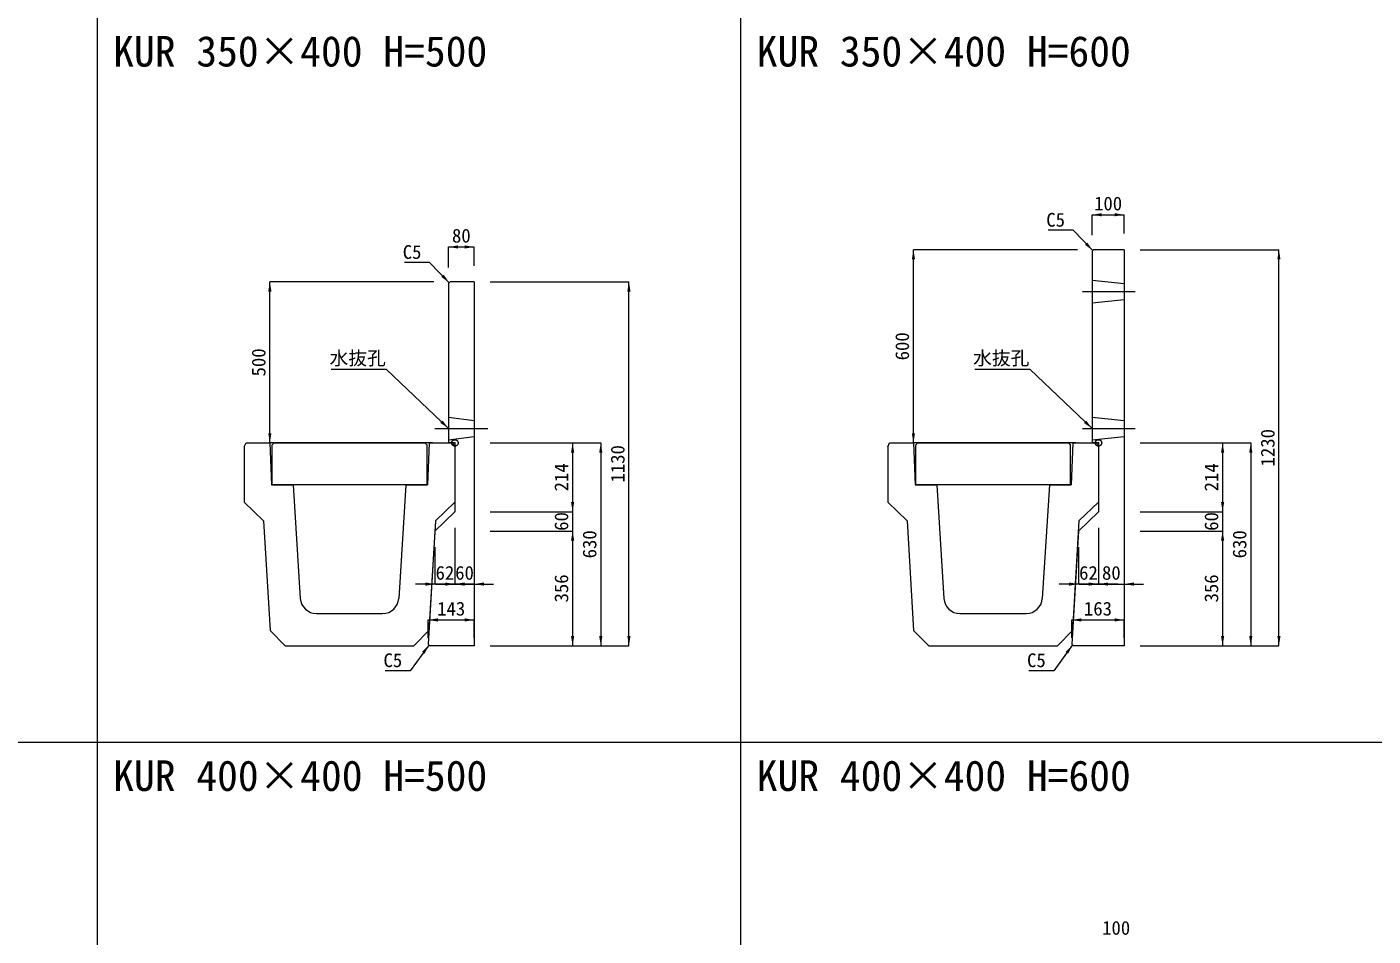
# Model space of a CAD drawing. Units: millimetres at full size, sheet at 1:40. Extents: x 86 to 35886, y -15691 to 10257.
# Drawn here: x 23668 to 27852, y -11592 to -8769 of the extents above; entities that cross this region are included whole.
import ezdxf
from ezdxf.enums import TextEntityAlignment as Align

# ---------------------------------------------------------------- set-up
doc = ezdxf.new("R2010")
doc.units = ezdxf.units.MM
doc.header["$LTSCALE"] = 40
doc.header["$PDMODE"] = 32
doc.header["$PDSIZE"] = 20
doc.linetypes.add('DASHED', pattern=[7.5, 6, -1.5])
doc.linetypes.add('USER1', pattern=[28.575, 19.05, -3.175, 3.175, -3.175])
for name, color, linetype, lineweight in [('パネックスKUR', 2, 'Continuous', 20), ('図枠', 5, 'Continuous', 13), ('寸法線', 7, 'Continuous', 13), ('引出線', 4, 'Continuous', 13), ('本体', 2, 'Continuous', 13), ('補助線', 8, 'USER1', 13)]:
    doc.layers.add(name, color=color, linetype=linetype, lineweight=lineweight)
doc.layers.add('文字', color=7, linetype='Continuous')
doc.styles.add('ＭＳ ゴシック', font='')
doc.styles.get('ＭＳ ゴシック').set_extended_font_data('MS Gothic')

# ---------------------------------------------------------------- blocks, each defined once
blk = doc.blocks.new('filled_arrow')
at = {"color": 0, "linetype": 'Continuous', "lineweight": -2}
blk.add_solid([(7.5, 1.25), (0, 0), (7.5, -1.25)], dxfattribs=at)

msp = doc.modelspace()

# ---------------------------------------------------------------- linework, layer by layer
at = {"layer": 'パネックスKUR'}
for p, q in [((26978.23, -9465.56), (26983.23, -9460.56)), ((26978.23, -9465.56), (26978.23, -10060.56)), ((27078.23, -9460.56), (26983.23, -9460.56)), ((27078.23, -9460.56), (27078.23, -10690.56)), ((24978.23, -9565.56), (24983.23, -9560.56)), ((24978.23, -9565.56), (24978.23, -10060.56)), ((25058.23, -9560.56), (24983.23, -9560.56)), ((25058.23, -9560.56), (25058.23, -10690.56)), ((24998.23, -10060.56), (24978.23, -10060.56)), ((24998.23, -10060.56), (24998.23, -10274.56)), ((26998.23, -10060.56), (26978.23, -10060.56)), ((26998.23, -10060.56), (26998.23, -10274.56)), ((24998.23, -10274.56), (24936.23, -10334.56)), ((26998.23, -10274.56), (26936.23, -10334.56)), ((24936.23, -10334.56), (24915.53, -10685.57)), ((26936.23, -10334.56), (26915.53, -10685.57)), ((24920.23, -10690.56), (24915.53, -10685.57)), ((25058.23, -10690.56), (24920.23, -10690.56)), ((26915.53, -10685.57), (26920.23, -10690.56)), ((27078.23, -10690.56), (26920.23, -10690.56))]:
    msp.add_line(p, q, dxfattribs=at)
at = {"layer": 'パネックスKUR', "linetype": 'DASHED', "lineweight": 9}
for p, q in [((26978.23, -9555.56), (27078.23, -9565.56)), ((26978.23, -9625.56), (27078.23, -9615.56)), ((24978.23, -9980.56), (25058.23, -9990.56)), ((26978.23, -9980.56), (27078.23, -9990.56)), ((24978.23, -10050.56), (25058.23, -10040.56)), ((26978.23, -10050.56), (27078.23, -10040.56))]:
    msp.add_line(p, q, dxfattribs=at)
at = {"layer": '図枠'}
for p, q in [((23886.23, -1890.56), (23886.23, -15690.56)), ((25886.23, -1890.56), (25886.23, -15690.56)), ((18686.23, -10990.56), (35886.23, -10990.56))]:
    msp.add_line(p, q, dxfattribs=at)
at = {"layer": '寸法線'}
for p, q in [((26978.23, -9352.01), (27078.23, -9352.01)), ((26978.23, -9415.56), (26978.23, -9352.01)), ((27078.23, -9410.56), (27078.23, -9352.01)), ((24978.23, -9452.01), (25058.23, -9452.01)), ((24978.23, -9515.56), (24978.23, -9452.01)), ((25058.23, -9510.56), (25058.23, -9452.01)), ((26423.23, -10060.56), (26423.23, -9460.56)), ((26933.23, -9460.56), (26423.23, -9460.56)), ((27128.23, -9460.56), (27559.07, -9460.56)), ((27559.07, -10690.56), (27559.07, -9460.56)), ((24423.23, -10060.56), (24423.23, -9560.56)), ((24933.23, -9560.56), (24423.23, -9560.56)), ((25108.23, -9560.56), (25539.07, -9560.56)), ((25539.07, -10690.56), (25539.07, -9560.56)), ((24928.23, -10060.56), (24423.23, -10060.56)), ((25108.23, -10060.56), (25451.57, -10060.56)), ((25108.23, -10060.56), (25364.07, -10060.56)), ((25364.07, -10060.56), (25364.07, -10274.56)), ((25451.57, -10060.56), (25451.57, -10690.56)), ((26928.23, -10060.56), (26423.23, -10060.56)), ((27128.23, -10060.56), (27471.57, -10060.56)), ((27128.23, -10060.56), (27384.07, -10060.56)), ((27384.07, -10060.56), (27384.07, -10274.56)), ((27471.57, -10060.56), (27471.57, -10690.56)), ((27078.23, -10125.56), (27078.23, -10499.16)), ((25058.23, -10192.63), (25058.23, -10499.16)), ((25364.07, -10214.56), (25364.07, -10394.56)), ((27384.07, -10214.56), (27384.07, -10394.56)), ((25108.23, -10274.56), (25364.07, -10274.56)), ((25108.23, -10274.56), (25364.07, -10274.56)), ((27128.23, -10274.56), (27384.07, -10274.56)), ((27128.23, -10274.56), (27384.07, -10274.56)), ((24998.23, -10324.56), (24998.23, -10499.16)), ((24998.23, -10324.56), (24998.23, -10499.16)), ((26998.23, -10324.56), (26998.23, -10499.16)), ((26998.23, -10324.56), (26998.23, -10499.16)), ((25108.23, -10334.56), (25364.07, -10334.56)), ((25108.23, -10334.56), (25364.07, -10334.56)), ((25364.07, -10334.56), (25364.07, -10690.56)), ((27128.23, -10334.56), (27384.07, -10334.56)), ((27128.23, -10334.56), (27384.07, -10334.56)), ((27384.07, -10334.56), (27384.07, -10690.56)), ((24936.23, -10384.56), (24936.23, -10499.16)), ((26936.23, -10384.56), (26936.23, -10499.16)), ((25058.23, -10499.16), (24876.23, -10499.16)), ((24938.23, -10499.16), (25118.23, -10499.16)), ((27058.23, -10499.16), (26876.23, -10499.16)), ((26938.23, -10499.16), (27138.23, -10499.16)), ((24915.23, -10610.45), (25058.23, -10610.45)), ((24915.23, -10665.56), (24915.23, -10610.45)), ((25058.23, -10665.56), (25058.23, -10610.45)), ((26915.23, -10610.45), (27078.23, -10610.45)), ((26915.23, -10665.56), (26915.23, -10610.45)), ((27078.23, -10665.56), (27078.23, -10610.45)), ((25108.23, -10690.56), (25539.07, -10690.56)), ((25108.23, -10690.56), (25451.57, -10690.56)), ((25108.23, -10690.56), (25364.07, -10690.56)), ((27128.23, -10690.56), (27559.07, -10690.56)), ((27128.23, -10690.56), (27471.57, -10690.56)), ((27128.23, -10690.56), (27384.07, -10690.56))]:
    msp.add_line(p, q, dxfattribs=at)
at = {"layer": '引出線'}
for points in [[(26980.73, -9463.06), (26919.24, -9400.35), (26841.47, -9400.35)], [(24980.73, -9563.06), (24919.24, -9500.35), (24841.47, -9500.35)], [(24978.23, -10015.56), (24785.77, -9832.12), (24614.03, -9832.12)], [(26978.23, -10015.56), (26785.77, -9832.12), (26614.03, -9832.12)], [(24917.88, -10688.07), (24859.45, -10768.33), (24781.68, -10768.33)], [(26917.88, -10688.07), (26859.45, -10768.33), (26781.68, -10768.33)]]:
    msp.add_lwpolyline(points, dxfattribs=at)
at = {"layer": '本体'}
for p, q in [((24343.23, -10072.56), (24349.23, -10060.56)), ((24343.23, -10072.56), (24343.23, -10244.56)), ((24349.23, -10060.56), (24423.23, -10060.56)), ((24423.23, -10060.56), (24428.23, -10190.56)), ((24918.23, -10060.56), (24913.23, -10190.56)), ((24918.23, -10060.56), (24992.23, -10060.56)), ((24998.23, -10072.56), (24992.23, -10060.56)), ((24998.23, -10072.56), (24998.23, -10244.56)), ((26343.23, -10072.56), (26349.23, -10060.56)), ((26343.23, -10072.56), (26343.23, -10244.56)), ((26349.23, -10060.56), (26423.23, -10060.56)), ((26423.23, -10060.56), (26428.23, -10190.56)), ((26918.23, -10060.56), (26913.23, -10190.56)), ((26918.23, -10060.56), (26992.23, -10060.56)), ((26998.23, -10072.56), (26992.23, -10060.56)), ((26998.23, -10072.56), (26998.23, -10244.56)), ((24428.23, -10190.56), (24495.73, -10190.56)), ((24495.73, -10190.56), (24517.8, -10543.68)), ((24845.73, -10190.56), (24823.66, -10543.68)), ((24845.73, -10190.56), (24913.23, -10190.56)), ((26428.23, -10190.56), (26495.73, -10190.56)), ((26495.73, -10190.56), (26517.8, -10543.68)), ((26845.73, -10190.56), (26823.66, -10543.68)), ((26845.73, -10190.56), (26913.23, -10190.56)), ((24343.23, -10244.56), (24403.73, -10302.56)), ((24998.23, -10244.56), (24937.73, -10302.56)), ((26343.23, -10244.56), (26403.73, -10302.56)), ((26998.23, -10244.56), (26937.73, -10302.56)), ((24403.73, -10302.56), (24423.87, -10643.7)), ((24937.73, -10302.56), (24917.6, -10643.7)), ((26403.73, -10302.56), (26423.87, -10643.7)), ((26937.73, -10302.56), (26917.6, -10643.7)), ((24567.7, -10590.56), (24773.76, -10590.56)), ((26567.7, -10590.56), (26773.76, -10590.56)), ((24470.73, -10690.56), (24423.87, -10643.7)), ((24870.73, -10690.56), (24917.6, -10643.7)), ((26470.73, -10690.56), (26423.87, -10643.7)), ((26870.73, -10690.56), (26917.6, -10643.7)), ((24470.73, -10690.56), (24870.73, -10690.56)), ((26470.73, -10690.56), (26870.73, -10690.56))]:
    msp.add_line(p, q, dxfattribs=at)
at = {"layer": '本体', "lineweight": 20}
for points in [[(24430.73, -10190.56), (24430.73, -10066.56), (24436.73, -10060.56), (24904.73, -10060.56), (24910.73, -10066.56), (24910.73, -10190.56)], [(26430.73, -10190.56), (26430.73, -10066.56), (26436.73, -10060.56), (26904.73, -10060.56), (26910.73, -10066.56), (26910.73, -10190.56)]]:
    msp.add_lwpolyline(points, close=True, dxfattribs=at)
at = {"layer": '本体'}
for centre, start, end in [((24567.7, -10540.56), 183.57633, 270), ((24773.76, -10540.56), 270, 356.42367), ((26567.7, -10540.56), 183.57633, 270), ((26773.76, -10540.56), 270, 356.42367)]:
    msp.add_arc(centre, 50, start, end, dxfattribs=at)
at = {"layer": '補助線'}
for p, q in [((26948.87, -9590.56), (27112.59, -9590.56)), ((24936.37, -10015.56), (25100.09, -10015.56)), ((26948.87, -10015.56), (27112.59, -10015.56))]:
    msp.add_line(p, q, dxfattribs=at)
for p in [(24998.23, -10060.56), (26998.23, -10060.56)]:
    msp.add_point(p, dxfattribs=at)

# ---------------------------------------------------------------- block references
at = {"layer": '寸法線', "xscale": 4, "yscale": 4}
for p in [(26978.23, -9352.01), (24978.23, -9452.01), (24998.23, -10499.16), (25058.23, -10499.16), (26998.23, -10499.16), (27078.23, -10499.16), (24915.23, -10610.45), (26915.23, -10610.45)]:
    msp.add_blockref('filled_arrow', p, dxfattribs=at)
for p, rotation in [((27078.23, -9352.01), 180), ((25058.23, -9452.01), 180), ((26423.23, -9460.56), 270), ((27559.07, -9460.56), 270), ((24423.23, -9560.56), 270), ((25539.07, -9560.56), 270), ((24423.23, -10060.56), 90), ((26423.23, -10060.56), 90), ((25364.07, -10060.56), 270), ((25451.57, -10060.56), 270), ((27384.07, -10060.56), 270), ((27471.57, -10060.56), 270), ((25364.07, -10274.56), 90), ((25364.07, -10274.56), 90), ((27384.07, -10274.56), 90), ((27384.07, -10274.56), 90), ((25364.07, -10334.56), 270), ((25364.07, -10334.56), 270), ((27384.07, -10334.56), 270), ((27384.07, -10334.56), 270), ((24936.23, -10499.16), 180), ((24998.23, -10499.16), 180), ((26936.23, -10499.16), 180), ((26998.23, -10499.16), 180), ((25058.23, -10610.45), 180), ((27078.23, -10610.45), 180), ((25364.07, -10690.56), 90), ((25451.57, -10690.56), 90), ((25539.07, -10690.56), 90), ((27384.07, -10690.56), 90), ((27471.57, -10690.56), 90), ((27559.07, -10690.56), 90)]:
    msp.add_blockref('filled_arrow', p, dxfattribs=dict(at, rotation=rotation))
at = {"layer": '引出線', "xscale": 4, "yscale": 4}
for p, rotation in [((26980.73, -9463.06), 134.4), ((24980.73, -9563.06), 134.4), ((24978.23, -10015.56), 136.4), ((26978.23, -10015.56), 136.4), ((24917.88, -10688.07), 233.9), ((26917.88, -10688.07), 233.9)]:
    msp.add_blockref('filled_arrow', p, dxfattribs=dict(at, rotation=rotation))

# ---------------------------------------------------------------- texts
at = {"layer": '寸法線', "style": 'ＭＳ ゴシック'}
for s, p in [('100', (27028.23, -9317.01)), ('80', (25018.23, -9417.01)), ('62', (24967.23, -10464.16)), ('60', (25028.23, -10464.16)), ('62', (26967.23, -10464.16)), ('80', (27038.23, -10464.16)), ('143', (24986.73, -10575.45)), ('163', (26996.73, -10575.45)), ('100', (27053.23, -11567.01))]:
    msp.add_text(s, height=42.72, dxfattribs=at).set_placement(p, align=Align.MIDDLE_CENTER)
for s, p in [('600', (26388.23, -9760.56)), ('500', (24388.23, -9810.56)), ('1230', (27524.07, -10075.56)), ('1130', (25504.07, -10125.56)), ('214', (25329.07, -10167.56)), ('214', (27349.07, -10167.56)), ('60', (25329.07, -10304.56)), ('60', (27349.07, -10304.56)), ('630', (25416.57, -10375.56)), ('630', (27436.57, -10375.56)), ('356', (25329.07, -10512.56)), ('356', (27349.07, -10512.56))]:
    msp.add_text(s, height=42.72, rotation=90, dxfattribs=at).set_placement(p, align=Align.MIDDLE_CENTER)
at = {"layer": '引出線', "style": 'ＭＳ ゴシック'}
for s, p in [('C5', (26894.24, -9346.35)), ('C5', (24894.24, -9446.35)), ('水抜孔', (24783.52, -9775.83)), ('水抜孔', (26783.52, -9775.83)), ('C5', (24834.45, -10714.33)), ('C5', (26834.45, -10714.33))]:
    msp.add_text(s, height=42.72, dxfattribs=at).set_placement(p, align=Align.TOP_RIGHT)
at = {"layer": '文字', "style": 'ＭＳ ゴシック'}
for s, p in [('KUR 350×400 H=500', (23936.23, -8920.06)), ('KUR 350×400 H=600', (25936.23, -8920.06)), ('KUR 400×400 H=500', (23936.23, -11170.06)), ('KUR 400×400 H=600', (25936.23, -11170.06))]:
    msp.add_text(s, height=94.94, dxfattribs=at).set_placement(p, align=Align.BOTTOM_LEFT)

doc.saveas('drawing.dxf')
